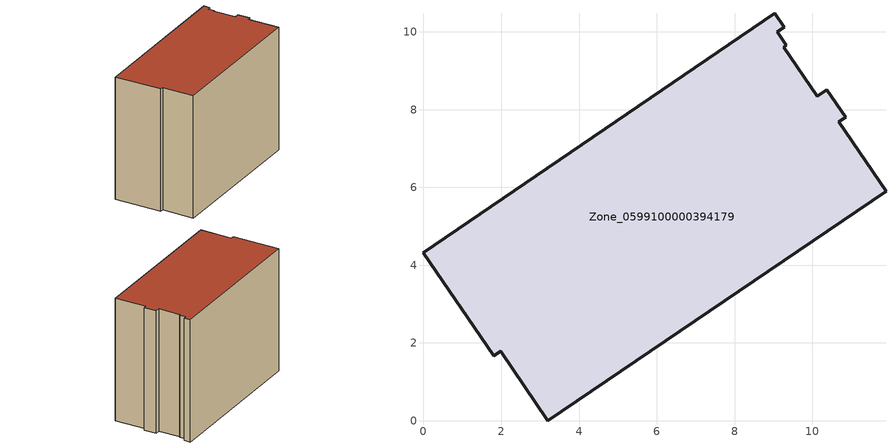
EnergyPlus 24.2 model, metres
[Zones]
Zone_0599100000394179
 floor ground (C_G): 10.13,8.34 10.37,8.51 10.86,7.81 10.68,7.68 11.89,5.9 3.2,0 1.98,1.78 1.81,1.67 0,4.32 9.03,10.48 9.28,10.12 9.1,10 9.33,9.65 9.27,9.61 z0
 wall outside (C_F): 0,4.32 1.81,1.67 1.98,1.78 3.2,0 11.89,5.9 10.68,7.68 10.86,7.81 10.37,8.51 10.13,8.34 9.27,9.61 9.33,9.65 9.1,10 9.28,10.12 9.03,10.48 0,4.32 z0:8.4
 roof outside (C_R): 9.27,9.61 9.33,9.65 9.1,10 9.28,10.12 9.03,10.48 0,4.32 1.81,1.67 1.98,1.78 3.2,0 11.89,5.9 10.68,7.68 10.86,7.81 10.37,8.51 10.13,8.34 z8.4
[BUILDING]
Pand.0599100000394179: North Axis=0; Terrain=City; Loads Convergence Tolerance Value=0.04; Temperature Convergence Tolerance Value=0.4; Solar Distribution=FullExterior; Maximum Number of Warmup Days=25; Minimum Number of Warmup Days=1
[Site:Location]
Rotterdam.The.Hague.AP_ZH_NLD Design_Conditions: Latitude=51.96; Longitude=4.45; Time Zone=1; Elevation=-4.5
[SITE:GROUNDTEMPERATURE:BUILDINGSURFACE]
18, 18, 18, 18, 18, 18, 18, 18, 18, 18, 18, 18
[MATERIAL] Thermal Absorptance=0.9; Solar Absorptance=0.7; Visible Absorptance=0.7
Name | Roughness | Thickness | Conductivity | Density | Specific Heat
G.TI.1992-2005 | MediumSmooth | 0.15 | 0.06 | 540 | 1210
F.TI.1992-2005 | Rough | 0.3 | 0.12 | 1920 | 840
R.TI.1992-2005 | MediumRough | 0.2 | 0.08 | 1500 | 1000
[CONSTRUCTION]
C_G: G.TI.1992-2005
C_F: F.TI.1992-2005
C_R: R.TI.1992-2005
[ZONE]
Zone_0599100000394179: Type=1; Multiplier=1; Ceiling Height=Autocalculate; Volume=Autocalculate; Floor Area=autocalculate; Part of Total Floor Area=Yes
[ZONEINFILTRATION:DESIGNFLOWRATE]
Infil_Zone_0599100000394179: Zone or ZoneList or Space or SpaceList=Zone_0599100000394179; Schedule=AlwaysOn; Design Flow Rate Calculation Method=Flow/Area; Flow Rate per Floor Area=0.0015; Constant Term Coefficient=1; Temperature Term Coefficient=0; Velocity Term Coefficient=0; Velocity Squared Term Coefficient=0
[HVACTEMPLATE:ZONE:IDEALLOADSAIRSYSTEM]
Zone_0599100000394179: Maximum Heating Supply Air Temperature=50; Minimum Cooling Supply Air Temperature=13; Maximum Heating Supply Air Humidity Ratio=0.0156; Minimum Cooling Supply Air Humidity Ratio=0.0077; Heating Limit=NoLimit; Cooling Limit=NoLimit; Dehumidification Control Type=ConstantSensibleHeatRatio; Cooling Sensible Heat Ratio=0.7; Dehumidification Setpoint=60; Humidification Control Type=None; Humidification Setpoint=30; Outdoor Air Method=None; Outdoor Air Flow Rate per Person=0.00944; Outdoor Air Flow Rate per Zone Floor Area=0; Outdoor Air Flow Rate per Zone=0; Demand Controlled Ventilation Type=None; Outdoor Air Economizer Type=NoEconomizer; Heat Recovery Type=None; Sensible Heat Recovery Effectiveness=0.7; Latent Heat Recovery Effectiveness=0.65
[ZONECONTROL:THERMOSTAT]
ThermostatControl_Zone_0599100000394179: Zone or ZoneList=Zone_0599100000394179; Control Type Schedule=DualSetpointControlType; Control 1=Thermostat_Zone_0599100000394179; Temperature Difference Between Cutout And Setpoint=0
[THERMOSTATSETPOINT:DUALSETPOINT]
Thermostat_Zone_0599100000394179: Heating Setpoint Temperature Schedule=HeatingSetpoint_Zone_0599100000394179; Cooling Setpoint Temperature Schedule=CoolingSetpoint_Zone_0599100000394179
[SCHEDULE:COMPACT]
HeatingSetpoint_Zone_0599100000394179: Through: 12/31, For: AllDays, Until: 24:00, 21
CoolingSetpoint_Zone_0599100000394179: Through: 12/31, For: AllDays, Until: 24:00, 24
DualSetpointControlType: Through: 12/31, For: AllDays, Until: 24:00, 4
AlwaysOn: Through: 12/31, For: AllDays, Until: 24:00, 1
